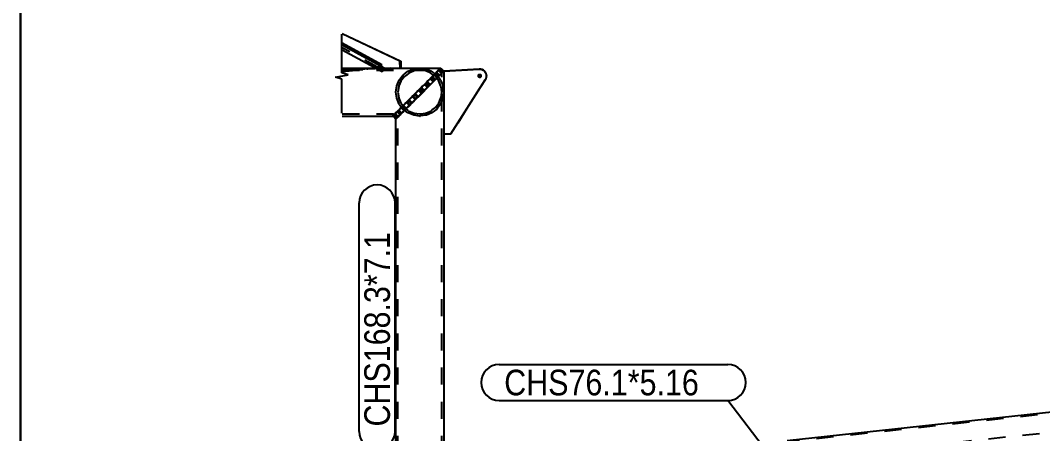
# Model space of a CAD drawing. Header units: millimetres. Extents: x 150000 to 150841, y 150000 to 150594.
# Drawn here: x 150017.9 to 150137.5, y 150159.2 to 150207.6 of the extents above; entities that cross this region are included whole.
import ezdxf

# ---------------------------------------------------------------- set-up
doc = ezdxf.new("R2010")
doc.units = ezdxf.units.MM
doc.linetypes.add('XKITLINE00', pattern=[0])
doc.linetypes.add('XKITLINE02', pattern=[4, 2, -2])
doc.styles.add('ARIAL', font='arial.ttf')

msp = doc.modelspace()

# ---------------------------------------------------------------- linework, layer by layer
at = {"color": 7, "linetype": 'XKITLINE00'}
for p, q in [((150017.92, 150574.58), (150017.92, 150019.64)), ((150017.94, 150019.67), (150017.94, 150574.61)), ((150057.55, 150159.42), (150057.55, 150186.2)), ((150061.75, 150159.42), (150061.75, 150186.2)), ((150073.92, 150167.27), (150100.7, 150167.27)), ((150073.92, 150163.07), (150100.7, 150163.07)), ((150105.32, 150156.96), (150100.7, 150163.07))]:
    msp.add_line(p, q, dxfattribs=at)
at = {"color": 1, "linetype": 'XKITLINE00'}
for p, q in [((150055.52, 150201.44), (150055.52, 150205.94)), ((150055.52, 150205.94), (150055.52, 150205.94)), ((150056.27, 150201.19), (150055.52, 150201.44)), ((150054.77, 150200.94), (150056.27, 150201.19)), ((150055.52, 150200.69), (150054.77, 150200.94)), ((150055.52, 150196.69), (150055.52, 150200.69))]:
    msp.add_line(p, q, dxfattribs=at)
at = {"color": 2, "linetype": 'XKITLINE00'}
for p, q in [((150055.58, 150206.03), (150062.43, 150202.78)), ((150062.32, 150202.78), (150055.58, 150205.98)), ((150060.19, 150202.38), (150055.58, 150204.92)), ((150060.49, 150201.97), (150055.58, 150204.67)), ((150060.26, 150201.53), (150055.58, 150204.1)), ((150062.33, 150201.98), (150062.32, 150202.78)), ((150062.32, 150202.78), (150062.43, 150202.78)), ((150062.43, 150202.78), (150062.43, 150201.98)), ((150055.58, 150201.98), (150059.44, 150201.98)), ((150060, 150202.33), (150060.02, 150202.42)), ((150060.37, 150202.05), (150060, 150202.33)), ((150060.02, 150202.42), (150060.19, 150202.38)), ((150060.19, 150202.38), (150060.11, 150202.24)), ((150060.26, 150201.53), (150060.49, 150201.97)), ((150060.49, 150201.97), (150060.37, 150202.05)), ((150060.47, 150201.98), (150061.08, 150201.98)), ((150061.08, 150201.98), (150062.42, 150201.98)), ((150062.42, 150201.98), (150067.1, 150201.98)), ((150066.47, 150201.35), (150066.61, 150201.5)), ((150066.61, 150201.5), (150066.74, 150201.63)), ((150066.61, 150201.5), (150066.97, 150201.14)), ((150066.74, 150201.63), (150066.86, 150201.74)), ((150066.86, 150201.74), (150066.95, 150201.83)), ((150066.86, 150201.74), (150067.21, 150201.39)), ((150066.95, 150201.83), (150067.02, 150201.9)), ((150066.95, 150201.83), (150067.3, 150201.48)), ((150067.02, 150201.9), (150067.07, 150201.95)), ((150067.07, 150201.95), (150067.1, 150201.98)), ((150067.07, 150201.95), (150067.42, 150201.6)), ((150067.1, 150201.98), (150067.11, 150201.99)), ((150067.1, 150201.98), (150067.45, 150201.63)), ((150067.11, 150201.99), (150067.46, 150201.63)), ((150067.3, 150201.48), (150067.21, 150201.39)), ((150067.37, 150201.55), (150067.3, 150201.48)), ((150067.42, 150201.6), (150067.37, 150201.55)), ((150067.45, 150201.63), (150067.42, 150201.6)), ((150067.44, 150201.62), (150067.44, 150201.62)), ((150067.44, 150201.61), (150067.44, 150201.61)), ((150067.44, 150201.61), (150067.44, 150201.61)), ((150071.62, 150201.87), (150067.45, 150201.61)), ((150067.45, 150201.62), (150071.6, 150201.87)), ((150067.46, 150201.63), (150067.45, 150201.63)), ((150067.45, 150201.63), (150067.45, 150201.61)), ((150067.45, 150201.61), (150067.45, 150199.39)), ((150071.62, 150201.87), (150071.6, 150201.87)), ((150071.6, 150201.87), (150071.61, 150201.87)), ((150071.78, 150201.86), (150071.62, 150201.87)), ((150071.93, 150201.82), (150071.78, 150201.86)), ((150072.08, 150201.74), (150071.93, 150201.82)), ((150072.2, 150201.65), (150072.08, 150201.74)), ((150072.31, 150201.52), (150072.2, 150201.65)), ((150072.38, 150201.39), (150072.31, 150201.52)), ((150065.3, 150200.18), (150065.52, 150200.4)), ((150065.52, 150200.4), (150065.73, 150200.62)), ((150065.52, 150200.4), (150065.87, 150200.05)), ((150065.73, 150200.62), (150065.94, 150200.82)), ((150065.94, 150200.82), (150066.13, 150201.01)), ((150065.94, 150200.82), (150066.29, 150200.47)), ((150066, 150200.18), (150066.08, 150200.26)), ((150066.08, 150200.26), (150066.29, 150200.47)), ((150066.13, 150201.01), (150066.3, 150201.19)), ((150066.13, 150201.01), (150066.48, 150200.66)), ((150066.48, 150200.66), (150066.29, 150200.47)), ((150066.3, 150201.19), (150066.47, 150201.35)), ((150066.47, 150201.35), (150066.82, 150201)), ((150066.66, 150200.83), (150066.48, 150200.66)), ((150066.82, 150201), (150066.66, 150200.83)), ((150066.97, 150201.14), (150066.82, 150201)), ((150067.1, 150201.27), (150066.97, 150201.14)), ((150067.21, 150201.39), (150067.1, 150201.27)), ((150068.29, 150194.28), (150072.31, 150200.62)), ((150072.31, 150200.62), (150072.39, 150200.76)), ((150072.43, 150201.23), (150072.38, 150201.39)), ((150072.39, 150200.76), (150072.44, 150200.91)), ((150072.45, 150201.07), (150072.43, 150201.23)), ((150072.44, 150200.91), (150072.45, 150201.07)), ((150064.1, 150198.99), (150064.27, 150199.16)), ((150064.27, 150199.16), (150064.29, 150199.18)), ((150064.29, 150199.18), (150064.3, 150199.19)), ((150064.3, 150199.19), (150064.35, 150199.23)), ((150064.35, 150199.23), (150064.59, 150199.48)), ((150064.59, 150199.48), (150064.83, 150199.71)), ((150064.59, 150199.48), (150064.94, 150199.12)), ((150064.7, 150198.88), (150064.94, 150199.12)), ((150064.83, 150199.71), (150065.01, 150199.89)), ((150064.83, 150199.71), (150065.18, 150199.36)), ((150065.18, 150199.36), (150064.94, 150199.12)), ((150065.01, 150199.89), (150065.02, 150199.9)), ((150065.02, 150199.91), (150065.06, 150199.95)), ((150065.02, 150199.9), (150065.02, 150199.91)), ((150065.06, 150199.95), (150065.3, 150200.18)), ((150065.18, 150199.36), (150065.3, 150199.48)), ((150065.3, 150200.18), (150065.65, 150199.83)), ((150065.3, 150199.48), (150065.32, 150199.5)), ((150065.32, 150199.5), (150065.33, 150199.51)), ((150065.33, 150199.51), (150065.42, 150199.6)), ((150065.42, 150199.6), (150065.65, 150199.83)), ((150065.87, 150200.05), (150065.65, 150199.83)), ((150065.87, 150200.05), (150065.99, 150200.17)), ((150065.99, 150200.17), (150066, 150200.18)), ((150066, 150200.18), (150066, 150200.18)), ((150067.45, 150199.39), (150067.47, 150199.18)), ((150067.46, 150199.18), (150067.45, 150199.19)), ((150067.46, 150199.18), (150067.45, 150199.18)), ((150067.46, 150199.18), (150067.45, 150199.17)), ((150067.47, 150199.18), (150067.45, 150198.97)), ((150067.46, 150199.18), (150067.45, 150199.16)), ((150067.47, 150199.18), (150067.46, 150199.18)), ((150107.62, 150158.4), (150494.83, 150199.95)), ((150062.9, 150197.79), (150062.95, 150197.83)), ((150062.95, 150197.83), (150063.16, 150198.05)), ((150063.16, 150198.05), (150063.39, 150198.28)), ((150063.16, 150198.05), (150063.52, 150197.69)), ((150063.39, 150198.28), (150063.54, 150198.43)), ((150063.39, 150198.28), (150063.75, 150197.92)), ((150063.75, 150197.92), (150063.52, 150197.69)), ((150063.54, 150198.43), (150063.57, 150198.45)), ((150063.57, 150198.45), (150063.58, 150198.47)), ((150063.58, 150198.47), (150063.63, 150198.51)), ((150063.63, 150198.51), (150063.86, 150198.75)), ((150063.75, 150197.92), (150063.84, 150198.02)), ((150063.84, 150198.02), (150063.86, 150198.04)), ((150063.86, 150198.75), (150064.1, 150198.99)), ((150063.86, 150198.75), (150064.22, 150198.39)), ((150063.86, 150198.04), (150063.89, 150198.07)), ((150063.89, 150198.07), (150063.98, 150198.16)), ((150063.98, 150198.16), (150064.22, 150198.39)), ((150064.1, 150198.99), (150064.46, 150198.64)), ((150064.46, 150198.64), (150064.22, 150198.39)), ((150064.46, 150198.64), (150064.57, 150198.75)), ((150064.57, 150198.75), (150064.59, 150198.77)), ((150064.59, 150198.77), (150064.61, 150198.79)), ((150064.61, 150198.79), (150064.7, 150198.88)), ((150067.45, 150198.97), (150067.45, 150194.28)), ((150061.67, 150196.55), (150061.77, 150196.65)), ((150061.77, 150196.65), (150061.86, 150196.74)), ((150061.77, 150196.65), (150062.13, 150196.3)), ((150061.86, 150196.75), (150061.87, 150196.75)), ((150061.86, 150196.74), (150061.86, 150196.75)), ((150061.87, 150196.75), (150061.89, 150196.78)), ((150061.89, 150196.78), (150062.03, 150196.91)), ((150062.03, 150196.91), (150062.19, 150197.07)), ((150062.03, 150196.91), (150062.38, 150196.56)), ((150062.19, 150197.07), (150062.3, 150197.18)), ((150062.19, 150197.07), (150062.54, 150196.72)), ((150062.3, 150197.18), (150062.31, 150197.19)), ((150062.31, 150197.19), (150062.32, 150197.2)), ((150062.32, 150197.2), (150062.36, 150197.24)), ((150062.36, 150197.24), (150062.54, 150197.42)), ((150062.54, 150196.72), (150062.38, 150196.56)), ((150062.54, 150197.42), (150062.74, 150197.62)), ((150062.54, 150197.42), (150062.89, 150197.07)), ((150062.54, 150196.72), (150062.61, 150196.79)), ((150062.61, 150196.79), (150062.62, 150196.8)), ((150062.62, 150196.8), (150062.64, 150196.82)), ((150062.64, 150196.82), (150062.71, 150196.89)), ((150062.71, 150196.89), (150062.89, 150197.07)), ((150062.74, 150197.62), (150062.87, 150197.76)), ((150062.74, 150197.62), (150063.09, 150197.27)), ((150062.87, 150197.76), (150062.89, 150197.77)), ((150062.89, 150197.77), (150062.9, 150197.79)), ((150063.09, 150197.27), (150062.89, 150197.07)), ((150063.09, 150197.27), (150063.17, 150197.35)), ((150063.17, 150197.35), (150063.19, 150197.37)), ((150063.19, 150197.37), (150063.22, 150197.4)), ((150063.22, 150197.4), (150063.3, 150197.48)), ((150063.3, 150197.48), (150063.52, 150197.69)), ((150055.58, 150196.37), (150061.49, 150196.37)), ((150061.49, 150196.37), (150061.5, 150196.38)), ((150061.49, 150196.37), (150061.5, 150196.38)), ((150061.5, 150196.38), (150061.53, 150196.41)), ((150061.5, 150196.38), (150061.85, 150196.02)), ((150061.53, 150196.41), (150061.59, 150196.47)), ((150061.53, 150196.41), (150061.88, 150196.05)), ((150061.59, 150196.47), (150061.67, 150196.55)), ((150061.67, 150196.55), (150062.02, 150196.2)), ((150061.88, 150196.05), (150061.85, 150196.02)), ((150061.85, 150156.92), (150061.85, 150196.02)), ((150061.85, 150196.02), (150061.85, 150196.02)), ((150061.88, 150196.05), (150061.92, 150196.1)), ((150061.92, 150196.1), (150061.93, 150196.1)), ((150061.93, 150196.1), (150061.94, 150196.11)), ((150061.93, 150196.1), (150061.93, 150196.1)), ((150061.94, 150196.11), (150062.02, 150196.2)), ((150062.13, 150196.3), (150062.02, 150196.2)), ((150062.13, 150196.3), (150062.18, 150196.36)), ((150062.18, 150196.36), (150062.19, 150196.37)), ((150062.19, 150196.37), (150062.2, 150196.38)), ((150062.2, 150196.38), (150062.25, 150196.42)), ((150062.25, 150196.42), (150062.38, 150196.56)), ((150067.45, 150194.28), (150068.29, 150194.28)), ((150067.45, 150194.28), (150067.45, 150156.92))]:
    msp.add_line(p, q, dxfattribs=at)
at = {"color": 7, "linetype": 'XKITLINE02'}
for p, q in [((150059.96, 150201.94), (150055.58, 150204.35)), ((150055.58, 150201.74), (150066.86, 150201.74)), ((150056.11, 150201.61), (150055.58, 150201.5)), ((150056, 150201.61), (150055.58, 150201.52)), ((150056, 150201.61), (150058.45, 150201.89)), ((150056.11, 150201.61), (150056, 150201.61)), ((150058.56, 150201.89), (150056.11, 150201.61)), ((150058.45, 150201.89), (150061.08, 150201.98)), ((150058.45, 150201.89), (150058.56, 150201.89)), ((150061.19, 150201.98), (150058.56, 150201.89)), ((150059.44, 150201.98), (150060.47, 150201.98)), ((150059.78, 150201.89), (150060, 150202.33)), ((150059.79, 150201.98), (150059.78, 150201.89)), ((150059.78, 150201.89), (150060.14, 150201.61)), ((150059.79, 150201.98), (150060.02, 150202.42)), ((150059.96, 150201.94), (150059.79, 150201.98)), ((150060.11, 150202.24), (150059.96, 150201.94)), ((150060.14, 150201.61), (150060.37, 150202.05)), ((150060.14, 150201.61), (150060.26, 150201.53)), ((150061.08, 150201.98), (150062.42, 150201.98)), ((150062.42, 150201.98), (150062.43, 150201.98)), ((150062.43, 150201.98), (150062.42, 150201.98)), ((150062.69, 150201.17), (150063.25, 150201.61)), ((150063.37, 150201.4), (150063.07, 150201.17)), ((150063.25, 150201.61), (150063.29, 150201.62)), ((150063.29, 150201.62), (150063.93, 150201.89)), ((150063.9, 150201.62), (150063.37, 150201.4)), ((150063.99, 150201.66), (150063.9, 150201.62)), ((150063.93, 150201.89), (150064.05, 150201.9)), ((150064.65, 150201.74), (150063.99, 150201.66)), ((150064.05, 150201.9), (150064.65, 150201.98)), ((150064.65, 150201.98), (150064.68, 150201.98)), ((150064.65, 150201.98), (150065.26, 150201.9)), ((150065.32, 150201.66), (150064.65, 150201.74)), ((150064.65, 150201.74), (150064.68, 150201.74)), ((150065.26, 150201.9), (150065.38, 150201.89)), ((150065.41, 150201.62), (150065.32, 150201.66)), ((150065.38, 150201.89), (150066.02, 150201.62)), ((150065.94, 150201.4), (150065.41, 150201.62)), ((150066.24, 150201.17), (150065.94, 150201.4)), ((150066.02, 150201.62), (150066.06, 150201.61)), ((150066.06, 150201.61), (150066.42, 150201.32)), ((150066.11, 150200.99), (150066.52, 150201.4)), ((150066.52, 150201.4), (150066.12, 150200.99)), ((150066.28, 150201.16), (150066.73, 150201.61)), ((150066.72, 150201.61), (150066.28, 150201.16)), ((150066.41, 150201.29), (150066.57, 150201.44)), ((150066.52, 150201.4), (150066.78, 150201.66)), ((150066.78, 150201.66), (150066.52, 150201.4)), ((150066.7, 150201.58), (150066.57, 150201.44)), ((150066.57, 150201.44), (150066.92, 150201.09)), ((150066.82, 150201.7), (150066.7, 150201.58)), ((150067, 150201.89), (150066.72, 150201.61)), ((150066.73, 150201.61), (150067.01, 150201.89)), ((150066.78, 150201.66), (150066.86, 150201.74)), ((150066.86, 150201.74), (150066.78, 150201.66)), ((150066.82, 150201.7), (150066.92, 150201.8)), ((150066.82, 150201.7), (150067.17, 150201.34)), ((150066.92, 150201.8), (150067, 150201.88)), ((150066.92, 150201.8), (150067.27, 150201.45)), ((150067.1, 150201.98), (150067, 150201.89)), ((150067, 150201.88), (150067.02, 150201.9)), ((150067.01, 150201.89), (150067.1, 150201.98)), ((150067.02, 150201.9), (150067.06, 150201.94)), ((150067.05, 150201.22), (150067.34, 150201.52)), ((150067.06, 150201.94), (150067.07, 150201.95)), ((150067.06, 150201.94), (150067.41, 150201.58)), ((150067.07, 150201.95), (150067.09, 150201.97)), ((150067.09, 150201.97), (150067.1, 150201.98)), ((150067.09, 150201.97), (150067.45, 150201.62)), ((150067.1, 150201.98), (150067.11, 150201.99)), ((150067.1, 150201.98), (150067.1, 150201.98)), ((150067.37, 150201.55), (150067.11, 150201.28)), ((150067.17, 150201.34), (150067.27, 150201.45)), ((150067.27, 150201.45), (150067.35, 150201.52)), ((150067.34, 150201.52), (150067.45, 150201.63)), ((150067.35, 150201.52), (150067.41, 150201.58)), ((150067.45, 150201.63), (150067.37, 150201.55)), ((150067.41, 150201.58), (150067.45, 150201.62)), ((150067.44, 150201.61), (150067.44, 150201.62)), ((150067.44, 150201.62), (150067.45, 150201.62)), ((150067.44, 150201.61), (150067.44, 150201.61)), ((150067.44, 150201.61), (150067.45, 150201.61)), ((150067.44, 150201.61), (150067.44, 150199.39)), ((150067.44, 150201.61), (150067.44, 150201.61)), ((150067.45, 150201.62), (150067.45, 150201.63)), ((150067.45, 150201.63), (150067.46, 150201.63)), ((150067.45, 150201.61), (150067.45, 150194.28)), ((150071.61, 150201.87), (150071.76, 150201.86)), ((150071.76, 150201.86), (150071.78, 150201.86)), ((150071.76, 150201.86), (150071.91, 150201.82)), ((150071.91, 150201.82), (150072.06, 150201.74)), ((150072.06, 150201.74), (150072.18, 150201.65)), ((150072.18, 150201.65), (150072.29, 150201.52)), ((150072.29, 150201.52), (150072.36, 150201.39)), ((150061.95, 150199.9), (150062.23, 150200.58)), ((150062.43, 150200.46), (150062.2, 150199.91)), ((150062.23, 150200.58), (150062.67, 150201.16)), ((150062.53, 150200.59), (150062.43, 150200.46)), ((150062.84, 150200.99), (150062.53, 150200.59)), ((150062.67, 150201.16), (150062.69, 150201.17)), ((150063.07, 150201.17), (150062.84, 150200.99)), ((150064.96, 150199.84), (150065.58, 150200.46)), ((150065.58, 150200.46), (150064.97, 150199.84)), ((150065.02, 150199.91), (150065.69, 150200.58)), ((150065.03, 150199.9), (150065.7, 150200.58)), ((150065.21, 150200.08), (150065.44, 150200.31)), ((150065.65, 150200.53), (150065.44, 150200.31)), ((150065.44, 150200.31), (150065.79, 150199.96)), ((150066.11, 150200.27), (150065.44, 150199.6)), ((150065.58, 150200.46), (150066.11, 150200.99)), ((150066.12, 150200.99), (150065.58, 150200.46)), ((150065.86, 150200.73), (150065.65, 150200.53)), ((150066.28, 150201.16), (150065.69, 150200.58)), ((150065.7, 150200.58), (150066.28, 150201.16)), ((150065.86, 150200.73), (150066.06, 150200.94)), ((150065.86, 150200.73), (150066.21, 150200.38)), ((150066.43, 150200.6), (150065.88, 150200.06)), ((150065.98, 150200.15), (150066.51, 150200.68)), ((150066, 150200.18), (150066.59, 150200.77)), ((150066, 150200.17), (150066.21, 150200.38)), ((150066.24, 150201.12), (150066.06, 150200.94)), ((150066.06, 150200.94), (150066.41, 150200.58)), ((150066.68, 150200.85), (150066.11, 150200.27)), ((150066.21, 150200.38), (150066.41, 150200.58)), ((150066.41, 150201.29), (150066.24, 150201.12)), ((150066.24, 150201.17), (150066.26, 150201.16)), ((150066.26, 150201.16), (150066.4, 150201.3)), ((150066.27, 150201.17), (150066.26, 150201.16)), ((150066.26, 150201.16), (150066.26, 150201.16)), ((150066.26, 150201.16), (150066.27, 150201.15)), ((150066.42, 150201.32), (150066.27, 150201.17)), ((150066.27, 150201.15), (150066.47, 150200.99)), ((150066.4, 150201.3), (150066.42, 150201.32)), ((150066.4, 150201.3), (150066.41, 150201.29)), ((150066.41, 150201.29), (150066.77, 150200.92)), ((150066.41, 150201.29), (150066.76, 150200.93)), ((150066.41, 150200.58), (150066.59, 150200.76)), ((150066.42, 150201.32), (150066.42, 150201.32)), ((150066.42, 150201.32), (150066.44, 150201.31)), ((150066.85, 150201.02), (150066.43, 150200.6)), ((150066.44, 150201.31), (150066.64, 150201.16)), ((150066.62, 150200.8), (150066.47, 150200.99)), ((150066.51, 150200.68), (150066.9, 150201.07)), ((150066.59, 150200.77), (150067.05, 150201.22)), ((150066.59, 150200.76), (150066.76, 150200.93)), ((150066.63, 150200.78), (150066.62, 150200.8)), ((150066.63, 150200.78), (150066.77, 150200.92)), ((150066.63, 150200.78), (150066.69, 150200.83)), ((150066.69, 150200.71), (150066.63, 150200.78)), ((150066.63, 150200.78), (150066.63, 150200.78)), ((150066.79, 150200.96), (150066.64, 150201.16)), ((150067.11, 150201.28), (150066.68, 150200.85)), ((150066.69, 150200.83), (150066.8, 150200.95)), ((150066.88, 150200.46), (150066.69, 150200.71)), ((150066.76, 150200.93), (150066.92, 150201.09)), ((150066.77, 150200.92), (150066.8, 150200.95)), ((150066.8, 150200.95), (150066.79, 150200.96)), ((150067.08, 150200.58), (150066.8, 150200.95)), ((150066.8, 150200.95), (150066.8, 150200.95)), ((150067.12, 150201.29), (150066.85, 150201.02)), ((150067.12, 150199.86), (150066.88, 150200.46)), ((150066.9, 150201.07), (150067.14, 150201.32)), ((150066.92, 150201.09), (150067.05, 150201.22)), ((150067.05, 150201.22), (150067.17, 150201.34)), ((150067.08, 150200.58), (150067.12, 150200.48)), ((150067.22, 150201.39), (150067.12, 150201.29)), ((150067.12, 150200.48), (150067.36, 150199.9)), ((150067.14, 150201.32), (150067.22, 150201.39)), ((150067.22, 150156.92), (150067.22, 150201.39)), ((150072.29, 150200.62), (150068.27, 150194.28)), ((150072.37, 150200.76), (150072.29, 150200.62)), ((150072.31, 150200.62), (150072.29, 150200.62)), ((150072.36, 150201.39), (150072.41, 150201.23)), ((150072.42, 150200.91), (150072.37, 150200.76)), ((150072.39, 150200.76), (150072.37, 150200.76)), ((150072.41, 150201.23), (150072.43, 150201.07)), ((150072.43, 150201.07), (150072.42, 150200.91)), ((150061.85, 150199.18), (150061.95, 150199.9)), ((150061.95, 150198.45), (150061.85, 150199.18)), ((150062.18, 150199.84), (150062.09, 150199.18)), ((150062.09, 150199.18), (150062.18, 150198.51)), ((150062.2, 150199.91), (150062.18, 150199.84)), ((150063.58, 150198.45), (150064.3, 150199.18)), ((150063.58, 150198.47), (150064.27, 150199.16)), ((150063.63, 150198.51), (150064.29, 150199.18)), ((150064.3, 150199.18), (150063.64, 150198.51)), ((150064.25, 150199.13), (150064.01, 150198.88)), ((150064.49, 150199.37), (150064.25, 150199.13)), ((150064.27, 150199.16), (150064.29, 150199.18)), ((150064.29, 150199.18), (150064.96, 150199.84)), ((150064.29, 150199.18), (150064.3, 150199.19)), ((150064.3, 150199.18), (150065.03, 150199.9)), ((150064.3, 150199.19), (150065.01, 150199.89)), ((150064.97, 150199.84), (150064.3, 150199.18)), ((150064.49, 150199.37), (150064.74, 150199.61)), ((150064.49, 150199.37), (150064.85, 150199.02)), ((150065.26, 150199.44), (150064.59, 150198.77)), ((150064.61, 150198.79), (150065.3, 150199.48)), ((150064.61, 150198.77), (150064.85, 150199.02)), ((150065.44, 150199.6), (150064.71, 150198.87)), ((150064.71, 150198.87), (150065.37, 150199.54)), ((150064.97, 150199.85), (150064.74, 150199.61)), ((150064.74, 150199.61), (150065.09, 150199.26)), ((150064.85, 150199.02), (150065.09, 150199.26)), ((150065.21, 150200.08), (150064.97, 150199.85)), ((150065.01, 150199.89), (150065.02, 150199.9)), ((150065.02, 150199.9), (150065.02, 150199.91)), ((150065.09, 150199.26), (150065.33, 150199.49)), ((150065.21, 150200.08), (150065.56, 150199.73)), ((150065.88, 150200.06), (150065.26, 150199.44)), ((150065.3, 150199.48), (150065.33, 150199.51)), ((150065.33, 150199.51), (150065.99, 150200.17)), ((150065.33, 150199.49), (150065.56, 150199.73)), ((150065.37, 150199.54), (150065.98, 150200.15)), ((150065.56, 150199.73), (150065.79, 150199.96)), ((150065.79, 150199.96), (150066, 150200.17)), ((150065.99, 150200.17), (150066, 150200.18)), ((150067.13, 150199.84), (150067.12, 150199.86)), ((150067.22, 150199.18), (150067.13, 150199.84)), ((150067.13, 150198.51), (150067.22, 150199.18)), ((150067.39, 150199.67), (150067.36, 150199.9)), ((150067.45, 150199.18), (150067.39, 150199.67)), ((150067.45, 150199.17), (150067.39, 150198.68)), ((150067.44, 150199.39), (150067.45, 150199.39)), ((150067.45, 150199.19), (150067.44, 150199.39)), ((150067.45, 150199.16), (150067.44, 150198.97)), ((150494.85, 150199.78), (150107.64, 150158.23)), ((150062.23, 150197.77), (150061.95, 150198.45)), ((150062.18, 150198.51), (150062.2, 150198.45)), ((150062.2, 150198.45), (150062.43, 150197.89)), ((150062.43, 150197.89), (150062.53, 150197.77)), ((150063.02, 150197.89), (150062.48, 150197.36)), ((150062.48, 150197.36), (150063.01, 150197.89)), ((150063.08, 150197.96), (150062.87, 150197.74)), ((150062.9, 150197.77), (150063.58, 150198.45)), ((150062.9, 150197.79), (150063.54, 150198.43)), ((150063.01, 150197.89), (150063.63, 150198.51)), ((150063.64, 150198.51), (150063.02, 150197.89)), ((150063.08, 150197.96), (150063.3, 150198.18)), ((150063.08, 150197.96), (150063.44, 150197.6)), ((150063.22, 150197.4), (150063.84, 150198.02)), ((150063.53, 150198.41), (150063.3, 150198.18)), ((150063.3, 150198.18), (150063.66, 150197.82)), ((150063.98, 150198.15), (150063.3, 150197.47)), ((150063.93, 150198.11), (150063.32, 150197.49)), ((150063.42, 150197.58), (150064.04, 150198.21)), ((150063.44, 150197.6), (150063.66, 150197.82)), ((150063.77, 150198.65), (150063.53, 150198.41)), ((150063.54, 150198.43), (150063.57, 150198.45)), ((150063.57, 150198.45), (150063.58, 150198.47)), ((150063.66, 150197.82), (150063.89, 150198.06)), ((150063.77, 150198.65), (150064.01, 150198.88)), ((150063.77, 150198.65), (150064.12, 150198.29)), ((150063.84, 150198.02), (150063.89, 150198.07)), ((150063.89, 150198.07), (150064.57, 150198.75)), ((150063.89, 150198.06), (150064.12, 150198.29)), ((150064.59, 150198.77), (150063.93, 150198.11)), ((150064.71, 150198.87), (150063.98, 150198.15)), ((150064.01, 150198.88), (150064.36, 150198.53)), ((150064.04, 150198.21), (150064.71, 150198.87)), ((150064.12, 150198.29), (150064.36, 150198.53)), ((150064.36, 150198.53), (150064.61, 150198.77)), ((150064.57, 150198.75), (150064.61, 150198.79)), ((150066.69, 150197.65), (150066.88, 150197.89)), ((150066.88, 150197.89), (150067.12, 150198.49)), ((150067.12, 150197.88), (150067.08, 150197.77)), ((150067.12, 150198.49), (150067.13, 150198.51)), ((150067.36, 150198.45), (150067.12, 150197.88)), ((150067.39, 150198.68), (150067.36, 150198.45)), ((150067.44, 150198.97), (150067.45, 150198.97)), ((150067.44, 150198.97), (150067.44, 150194.28)), ((150061.59, 150196.47), (150061.87, 150196.75)), ((150061.59, 150196.47), (150061.86, 150196.74)), ((150061.68, 150196.56), (150061.74, 150196.62)), ((150061.82, 150196.7), (150061.73, 150196.61)), ((150061.73, 150196.61), (150061.82, 150196.7)), ((150061.86, 150196.73), (150061.74, 150196.62)), ((150061.74, 150196.62), (150062.1, 150196.27)), ((150062.08, 150196.95), (150061.82, 150196.7)), ((150061.82, 150196.7), (150062.07, 150196.95)), ((150061.99, 150196.86), (150061.86, 150196.73)), ((150061.86, 150196.74), (150061.86, 150196.75)), ((150061.86, 150196.75), (150061.87, 150196.75)), ((150061.87, 150196.75), (150062.32, 150197.19)), ((150061.87, 150196.75), (150062.3, 150197.18)), ((150061.99, 150196.86), (150062.13, 150197.01)), ((150061.99, 150196.86), (150062.34, 150196.51)), ((150062.07, 150196.95), (150062.48, 150197.36)), ((150062.48, 150197.36), (150062.08, 150196.95)), ((150062.3, 150197.17), (150062.13, 150197.01)), ((150062.13, 150197.01), (150062.48, 150196.65)), ((150062.18, 150196.36), (150062.45, 150196.62)), ((150062.2, 150196.38), (150062.61, 150196.79)), ((150062.23, 150197.77), (150062.51, 150197.41)), ((150062.71, 150196.88), (150062.25, 150196.42)), ((150062.47, 150197.35), (150062.3, 150197.17)), ((150062.3, 150197.18), (150062.31, 150197.19)), ((150062.31, 150197.19), (150062.32, 150197.2)), ((150062.32, 150197.19), (150062.9, 150197.77)), ((150062.32, 150197.2), (150062.87, 150197.76)), ((150062.34, 150196.51), (150062.48, 150196.65)), ((150062.79, 150196.97), (150062.4, 150196.57)), ((150062.45, 150196.62), (150062.87, 150197.04)), ((150062.47, 150197.35), (150062.66, 150197.54)), ((150062.47, 150197.35), (150062.83, 150197)), ((150062.48, 150196.65), (150062.65, 150196.82)), ((150062.51, 150197.41), (150062.68, 150197.57)), ((150062.51, 150197.41), (150062.65, 150197.55)), ((150062.67, 150197.19), (150062.51, 150197.41)), ((150062.51, 150197.41), (150062.51, 150197.41)), ((150062.53, 150197.77), (150062.68, 150197.57)), ((150062.61, 150196.79), (150062.64, 150196.82)), ((150062.64, 150196.82), (150063.17, 150197.35)), ((150062.65, 150197.55), (150062.68, 150197.57)), ((150062.65, 150197.55), (150062.66, 150197.54)), ((150062.65, 150196.82), (150062.83, 150197)), ((150062.87, 150197.74), (150062.66, 150197.54)), ((150062.66, 150197.54), (150062.84, 150197.36)), ((150062.66, 150197.54), (150063.01, 150197.18)), ((150062.88, 150197.03), (150062.67, 150197.19)), ((150062.68, 150197.57), (150062.68, 150197.57)), ((150062.84, 150197.36), (150062.68, 150197.57)), ((150063.3, 150197.47), (150062.71, 150196.88)), ((150063.32, 150197.49), (150062.79, 150196.97)), ((150062.83, 150197), (150063.01, 150197.18)), ((150062.84, 150197.36), (150063.05, 150197.2)), ((150062.87, 150197.76), (150062.9, 150197.79)), ((150062.87, 150197.04), (150063.42, 150197.58)), ((150063.05, 150197.2), (150062.88, 150197.03)), ((150063.03, 150197.17), (150062.88, 150197.03)), ((150063.25, 150196.75), (150062.88, 150197.03)), ((150062.88, 150197.03), (150062.88, 150197.03)), ((150063.01, 150197.18), (150063.22, 150197.39)), ((150063.05, 150197.2), (150063.03, 150197.17)), ((150063.05, 150197.2), (150063.05, 150197.2)), ((150063.29, 150197.01), (150063.05, 150197.2)), ((150063.17, 150197.35), (150063.19, 150197.37)), ((150063.19, 150197.37), (150063.22, 150197.4)), ((150063.22, 150197.39), (150063.44, 150197.6)), ((150063.29, 150196.73), (150063.25, 150196.75)), ((150063.29, 150197.01), (150063.37, 150196.95)), ((150063.93, 150196.47), (150063.29, 150196.73)), ((150063.37, 150196.95), (150063.99, 150196.7)), ((150063.99, 150196.7), (150064.66, 150196.61)), ((150064.66, 150196.61), (150064.71, 150196.62)), ((150064.71, 150196.62), (150065.32, 150196.7)), ((150065.32, 150196.7), (150065.44, 150196.75)), ((150065.44, 150196.75), (150065.94, 150196.95)), ((150066.06, 150196.75), (150065.44, 150196.49)), ((150065.94, 150196.95), (150066.11, 150197.09)), ((150066.11, 150196.79), (150066.06, 150196.75)), ((150066.11, 150197.09), (150066.47, 150197.36)), ((150066.64, 150197.19), (150066.11, 150196.79)), ((150066.47, 150197.36), (150066.69, 150197.65)), ((150066.69, 150197.26), (150066.64, 150197.19)), ((150067.08, 150197.77), (150066.69, 150197.26)), ((150495.09, 150197.59), (150107.87, 150156.04)), ((150055.58, 150196.61), (150061.73, 150196.61)), ((150061.5, 150196.38), (150061.59, 150196.47)), ((150061.5, 150196.38), (150061.59, 150196.47)), ((150061.55, 150196.43), (150061.5, 150196.38)), ((150061.5, 150196.38), (150061.5, 150196.38)), ((150061.59, 150196.46), (150061.55, 150196.43)), ((150061.55, 150196.43), (150061.9, 150196.07)), ((150061.63, 150196.51), (150061.59, 150196.46)), ((150061.59, 150196.46), (150061.94, 150196.11)), ((150061.68, 150196.56), (150061.63, 150196.51)), ((150061.68, 150196.56), (150062.04, 150196.21)), ((150061.96, 150196.13), (150061.85, 150196.02)), ((150061.85, 150196.02), (150061.92, 150196.1)), ((150061.85, 150196.02), (150061.9, 150196.07)), ((150061.85, 150196.02), (150061.85, 150196.02)), ((150061.94, 150196.11), (150061.9, 150196.07)), ((150061.92, 150196.1), (150061.93, 150196.1)), ((150061.93, 150196.1), (150062.18, 150196.36)), ((150061.94, 150196.11), (150061.98, 150196.16)), ((150062.25, 150196.42), (150061.96, 150196.13)), ((150061.98, 150196.16), (150062.04, 150196.21)), ((150062.04, 150196.21), (150062.1, 150196.27)), ((150062.08, 150196.26), (150062.18, 150196.36)), ((150062.16, 150196.33), (150062.08, 150196.26)), ((150062.08, 150156.92), (150062.08, 150196.26)), ((150062.1, 150196.27), (150062.21, 150196.38)), ((150062.4, 150196.57), (150062.16, 150196.33)), ((150062.18, 150196.36), (150062.2, 150196.38)), ((150062.21, 150196.38), (150062.34, 150196.51)), ((150063.98, 150196.46), (150063.93, 150196.47)), ((150064.66, 150196.37), (150063.98, 150196.46)), ((150064.66, 150196.61), (150064.68, 150196.61)), ((150064.71, 150196.38), (150064.66, 150196.37)), ((150064.66, 150196.37), (150064.68, 150196.37)), ((150065.38, 150196.47), (150064.71, 150196.38)), ((150065.44, 150196.49), (150065.38, 150196.47)), ((150067.45, 150194.28), (150067.44, 150194.28)), ((150067.44, 150194.28), (150067.45, 150194.28)), ((150067.45, 150194.28), (150067.45, 150194.28))]:
    msp.add_line(p, q, dxfattribs=at)
at = {"color": 3, "linetype": 'XKITLINE00'}
msp.add_line((150071.65, 150201.07), (150071.63, 150201.07), dxfattribs=at)
at = {"color": 7, "linetype": 'XKITLINE00'}
for centre, start, end in [((150059.65, 150186.2), 0, 180), ((150073.92, 150165.17), 90, 270), ((150100.7, 150165.17), 270, 90), ((150059.65, 150159.42), 180, 0)]:
    msp.add_arc(centre, 2.1, start, end, dxfattribs=at)
at = {"color": 3, "linetype": 'Continuous'}
for points in [[(150071.37, 150201.08), (150071.71, 150201.34), (150071.69, 150201.35)], [(150071.37, 150201.08), (150071.69, 150201.35), (150071.68, 150201.35)], [(150071.37, 150201.08), (150071.68, 150201.35), (150071.66, 150201.35)], [(150071.37, 150201.08), (150071.66, 150201.35), (150071.65, 150201.35)], [(150071.37, 150201.08), (150071.65, 150201.35), (150071.64, 150201.35)], [(150071.37, 150201.08), (150071.64, 150201.35), (150071.62, 150201.35)], [(150071.37, 150201.08), (150071.62, 150201.35), (150071.61, 150201.35)], [(150071.37, 150201.08), (150071.61, 150201.35), (150071.6, 150201.34)], [(150071.37, 150201.08), (150071.75, 150201.33), (150071.73, 150201.34)], [(150071.37, 150201.08), (150071.73, 150201.34), (150071.72, 150201.34)], [(150071.37, 150201.08), (150071.72, 150201.34), (150071.71, 150201.34)], [(150071.37, 150201.08), (150071.6, 150201.34), (150071.58, 150201.34)], [(150071.37, 150201.08), (150071.58, 150201.34), (150071.57, 150201.34)], [(150071.37, 150201.08), (150071.57, 150201.34), (150071.56, 150201.33)], [(150071.37, 150201.08), (150071.77, 150201.32), (150071.76, 150201.33)], [(150071.37, 150201.08), (150071.76, 150201.33), (150071.75, 150201.33)], [(150071.37, 150201.08), (150071.56, 150201.33), (150071.54, 150201.33)], [(150071.37, 150201.08), (150071.54, 150201.33), (150071.53, 150201.32)], [(150071.37, 150201.08), (150071.8, 150201.31), (150071.78, 150201.32)], [(150071.37, 150201.08), (150071.78, 150201.32), (150071.77, 150201.32)], [(150071.37, 150201.08), (150071.53, 150201.32), (150071.52, 150201.32)], [(150071.37, 150201.08), (150071.52, 150201.32), (150071.51, 150201.31)], [(150071.37, 150201.08), (150071.81, 150201.3), (150071.8, 150201.31)], [(150071.37, 150201.08), (150071.51, 150201.31), (150071.49, 150201.3)], [(150071.37, 150201.08), (150071.82, 150201.29), (150071.81, 150201.3)], [(150071.37, 150201.08), (150071.49, 150201.3), (150071.48, 150201.29)], [(150071.37, 150201.08), (150071.84, 150201.28), (150071.83, 150201.29)], [(150071.37, 150201.08), (150071.83, 150201.29), (150071.82, 150201.29)], [(150071.37, 150201.08), (150071.48, 150201.29), (150071.47, 150201.29)], [(150071.37, 150201.08), (150071.47, 150201.29), (150071.46, 150201.28)], [(150071.37, 150201.08), (150071.85, 150201.27), (150071.84, 150201.28)], [(150071.37, 150201.08), (150071.46, 150201.28), (150071.45, 150201.27)], [(150071.37, 150201.08), (150071.86, 150201.26), (150071.85, 150201.27)], [(150071.37, 150201.08), (150071.45, 150201.27), (150071.44, 150201.26)], [(150071.37, 150201.08), (150071.87, 150201.25), (150071.86, 150201.26)], [(150071.37, 150201.08), (150071.44, 150201.26), (150071.43, 150201.25)], [(150071.37, 150201.08), (150071.88, 150201.24), (150071.87, 150201.25)], [(150071.37, 150201.08), (150071.43, 150201.25), (150071.42, 150201.24)], [(150071.37, 150201.08), (150071.89, 150201.22), (150071.88, 150201.24)], [(150071.37, 150201.08), (150071.42, 150201.24), (150071.42, 150201.22)], [(150071.37, 150201.08), (150071.89, 150201.21), (150071.89, 150201.22)], [(150071.37, 150201.08), (150071.42, 150201.22), (150071.41, 150201.21)], [(150071.37, 150201.08), (150071.9, 150201.2), (150071.89, 150201.21)], [(150071.37, 150201.08), (150071.41, 150201.21), (150071.4, 150201.2)], [(150071.37, 150201.08), (150071.91, 150201.19), (150071.9, 150201.2)], [(150071.37, 150201.08), (150071.4, 150201.2), (150071.39, 150201.19)], [(150071.37, 150201.08), (150071.91, 150201.18), (150071.91, 150201.19)], [(150071.37, 150201.08), (150071.39, 150201.19), (150071.39, 150201.18)], [(150071.37, 150201.08), (150071.92, 150201.16), (150071.91, 150201.18)], [(150071.37, 150201.08), (150071.39, 150201.18), (150071.38, 150201.16)], [(150071.37, 150201.08), (150071.92, 150201.15), (150071.92, 150201.16)], [(150071.37, 150201.08), (150071.38, 150201.16), (150071.38, 150201.15)], [(150071.37, 150201.08), (150071.93, 150201.14), (150071.92, 150201.15)], [(150071.37, 150201.08), (150071.38, 150201.15), (150071.38, 150201.14)], [(150071.37, 150201.08), (150071.93, 150201.12), (150071.93, 150201.14)], [(150071.37, 150201.08), (150071.38, 150201.14), (150071.37, 150201.12)], [(150071.37, 150201.08), (150071.93, 150201.11), (150071.93, 150201.12)], [(150071.37, 150201.08), (150071.37, 150201.12), (150071.37, 150201.11)], [(150071.37, 150201.08), (150071.93, 150201.09), (150071.93, 150201.11)], [(150071.37, 150201.08), (150071.37, 150201.11), (150071.37, 150201.09)], [(150071.37, 150201.08), (150071.93, 150201.08), (150071.93, 150201.09)], [(150071.37, 150201.08), (150071.37, 150201.07), (150071.37, 150201.05)], [(150071.37, 150201.08), (150071.37, 150201.05), (150071.37, 150201.04)], [(150071.37, 150201.08), (150071.37, 150201.04), (150071.37, 150201.03)], [(150071.37, 150201.08), (150071.37, 150201.03), (150071.37, 150201.01)], [(150071.37, 150201.08), (150071.37, 150201.01), (150071.38, 150201)], [(150071.37, 150201.08), (150071.38, 150201), (150071.38, 150200.98)], [(150071.37, 150201.08), (150071.38, 150200.98), (150071.38, 150200.97)], [(150071.37, 150201.08), (150071.38, 150200.97), (150071.39, 150200.96)], [(150071.37, 150201.08), (150071.39, 150200.96), (150071.39, 150200.95)], [(150071.37, 150201.08), (150071.39, 150200.95), (150071.4, 150200.93)], [(150071.37, 150201.08), (150071.4, 150200.93), (150071.41, 150200.92)], [(150071.37, 150201.08), (150071.41, 150200.92), (150071.42, 150200.91)], [(150071.37, 150201.08), (150071.42, 150200.91), (150071.42, 150200.9)], [(150071.37, 150201.08), (150071.42, 150200.9), (150071.43, 150200.89)], [(150071.37, 150201.08), (150071.43, 150200.89), (150071.44, 150200.88)], [(150071.37, 150201.08), (150071.44, 150200.88), (150071.45, 150200.87)], [(150071.37, 150201.08), (150071.45, 150200.87), (150071.46, 150200.86)], [(150071.37, 150201.08), (150071.46, 150200.86), (150071.47, 150200.85)], [(150071.37, 150201.08), (150071.47, 150200.85), (150071.48, 150200.84)], [(150071.37, 150201.08), (150071.48, 150200.84), (150071.49, 150200.83)], [(150071.37, 150201.08), (150071.49, 150200.83), (150071.51, 150200.82)], [(150071.37, 150201.08), (150071.51, 150200.82), (150071.52, 150200.82)], [(150071.37, 150201.08), (150071.52, 150200.82), (150071.53, 150200.81)], [(150071.37, 150201.08), (150071.53, 150200.81), (150071.54, 150200.81)], [(150071.37, 150201.08), (150071.54, 150200.81), (150071.56, 150200.8)], [(150071.37, 150201.08), (150071.56, 150200.8), (150071.57, 150200.8)], [(150071.37, 150201.08), (150071.57, 150200.8), (150071.58, 150200.79)], [(150071.37, 150201.08), (150071.58, 150200.79), (150071.6, 150200.79)], [(150071.37, 150201.08), (150071.6, 150200.79), (150071.61, 150200.79)], [(150071.37, 150201.08), (150071.61, 150200.79), (150071.62, 150200.79)], [(150071.37, 150201.08), (150071.62, 150200.79), (150071.64, 150200.78)], [(150071.37, 150201.08), (150071.64, 150200.78), (150071.65, 150200.78)], [(150071.37, 150201.08), (150071.65, 150200.78), (150071.66, 150200.78)], [(150071.37, 150201.08), (150071.66, 150200.78), (150071.68, 150200.79)], [(150071.37, 150201.08), (150071.68, 150200.79), (150071.69, 150200.79)], [(150071.37, 150201.08), (150071.69, 150200.79), (150071.71, 150200.79)], [(150071.37, 150201.08), (150071.71, 150200.79), (150071.72, 150200.79)], [(150071.37, 150201.08), (150071.72, 150200.79), (150071.73, 150200.8)], [(150071.37, 150201.08), (150071.73, 150200.8), (150071.75, 150200.8)], [(150071.37, 150201.08), (150071.75, 150200.8), (150071.76, 150200.81)], [(150071.37, 150201.08), (150071.76, 150200.81), (150071.77, 150200.81)], [(150071.37, 150201.08), (150071.77, 150200.81), (150071.78, 150200.82)], [(150071.37, 150201.08), (150071.78, 150200.82), (150071.8, 150200.82)], [(150071.37, 150201.08), (150071.8, 150200.82), (150071.81, 150200.83)], [(150071.37, 150201.08), (150071.81, 150200.83), (150071.82, 150200.84)], [(150071.37, 150201.08), (150071.82, 150200.84), (150071.83, 150200.85)], [(150071.37, 150201.08), (150071.83, 150200.85), (150071.84, 150200.86)], [(150071.37, 150201.08), (150071.84, 150200.86), (150071.85, 150200.87)], [(150071.37, 150201.08), (150071.85, 150200.87), (150071.86, 150200.88)], [(150071.37, 150201.08), (150071.86, 150200.88), (150071.87, 150200.89)], [(150071.37, 150201.08), (150071.87, 150200.89), (150071.88, 150200.9)], [(150071.37, 150201.08), (150071.88, 150200.9), (150071.89, 150200.91)], [(150071.37, 150201.08), (150071.89, 150200.91), (150071.89, 150200.92)], [(150071.37, 150201.08), (150071.89, 150200.92), (150071.9, 150200.93)], [(150071.37, 150201.08), (150071.9, 150200.93), (150071.91, 150200.95)], [(150071.37, 150201.08), (150071.91, 150200.95), (150071.91, 150200.96)], [(150071.37, 150201.08), (150071.91, 150200.96), (150071.92, 150200.97)], [(150071.37, 150201.08), (150071.92, 150200.97), (150071.92, 150200.98)], [(150071.37, 150201.08), (150071.92, 150200.98), (150071.93, 150201)], [(150071.37, 150201.08), (150071.93, 150201), (150071.93, 150201.01)], [(150071.37, 150201.08), (150071.93, 150201.01), (150071.93, 150201.03)], [(150071.37, 150201.08), (150071.93, 150201.03), (150071.93, 150201.04)], [(150071.37, 150201.08), (150071.93, 150201.04), (150071.93, 150201.05)], [(150071.37, 150201.08), (150071.93, 150201.05), (150071.93, 150201.07)], [(150071.37, 150201.08), (150071.93, 150201.07), (150071.93, 150201.08)]]:
    msp.add_solid(points, dxfattribs=at)

# ---------------------------------------------------------------- texts
at = {"color": 3, "style": 'ARIAL', "width": 0.85}
msp.add_text('CHS168.3*7.1', height=3, rotation=90.0002, dxfattribs=at).set_placement((150061.15, 150160.02))
msp.add_text('CHS76.1*5.16', height=3, dxfattribs=at).set_placement((150074.52, 150163.67))

doc.saveas('drawing.dxf')
